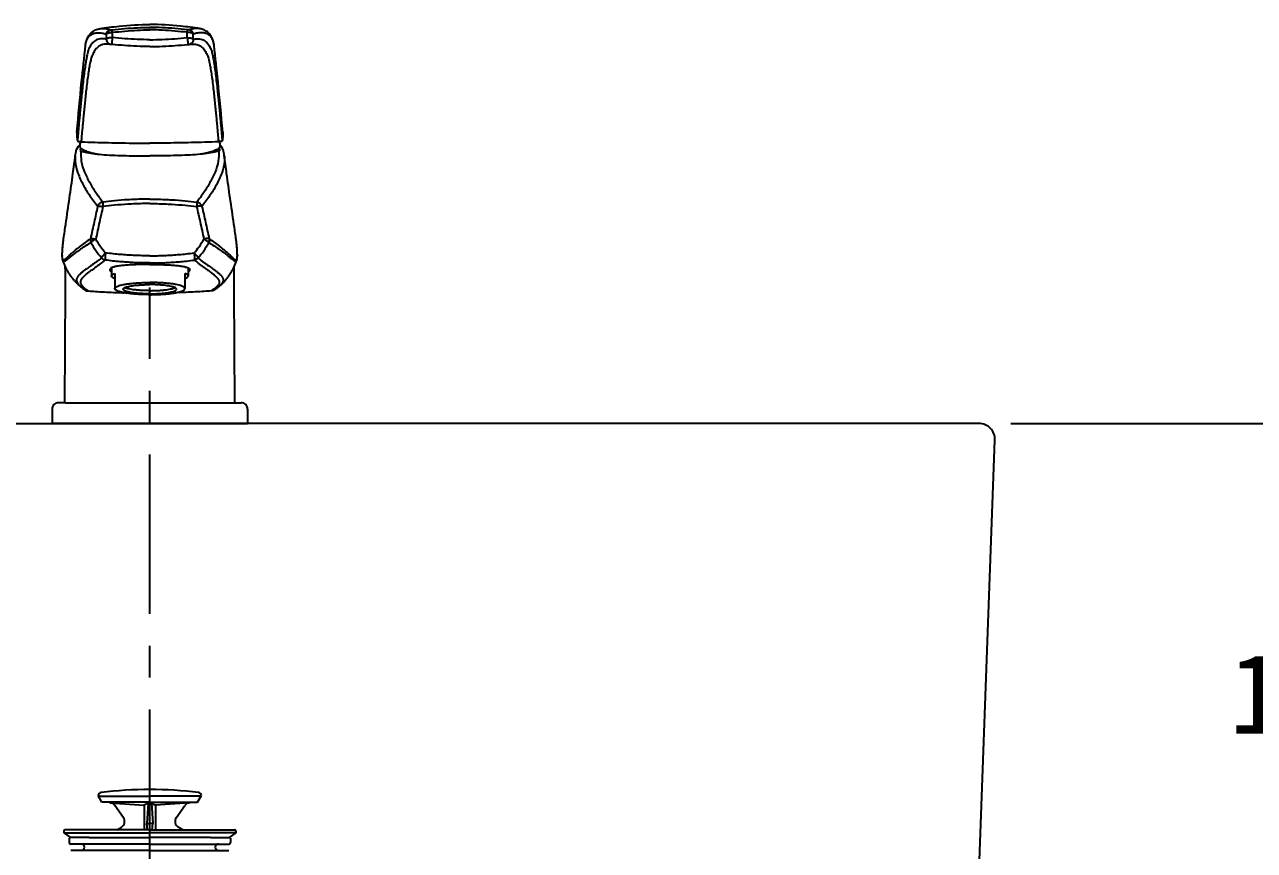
# Model space of a CAD drawing. Extents: x 0 to 3100, y 0 to 2100.
# Drawn here: x 980.3 to 1365.9, y 739.1 to 998.2 of the extents above; entities that cross this region are included whole.
import ezdxf

# ---------------------------------------------------------------- set-up
doc = ezdxf.new("R2010")
doc.units = 0
doc.header["$LTSCALE"] = 20
doc.header["$MEASUREMENT"] = 0
doc.linetypes.add('CENTER', pattern=[2, 1.25, -0.25, 0.25, -0.25])
doc.layers.get('0').update_dxf_attribs({"linetype": 'CONTINUOUS'})
doc.layers.get('DEFPOINTS').update_dxf_attribs({"linetype": 'CONTINUOUS'})
for name, color, linetype in [('1', 1, 'CONTINUOUS'), ('3', 3, 'CONTINUOUS'), ('7', 7, 'CONTINUOUS')]:
    doc.layers.add(name, color=color, linetype=linetype)
doc.dimstyles.get("Standard").update_dxf_attribs({"dimtxt": 2.5, "dimasz": 2, "dimexe": 2, "dimexo": 1, "dimgap": 1.5, "dimtad": 1, "dimdec": 0, "dimlfac": 10, "dimrnd": 0.5, "dimzin": 0, "dimdsep": 46, "dimtxsty": 'Standard', "dimcen": 0, "dimclrt": 2, "dimadec": 0, "dimazin": 0, "dimtfac": 1, "dimtdec": 0, "dimtmove": 0, "dimatfit": 3, "dimfxl": 0, "dimtolj": 1, "dimtzin": 0, "dimarcsym": 0})

# ---------------------------------------------------------------- blocks, each defined once
blk = doc.blocks.new('*D4')
at = {"layer": '7', "color": 3, "lineweight": -2}
for p, q in [((1289.58, 873.02), (1589.16, 873.02)), ((1579.16, 853.02), (1579.16, 515.52)), ((1579.16, 133.02), (1579.16, 470.52)), ((1523.35, 113.02), (1589.16, 113.02))]:
    blk.add_line(p, q, dxfattribs=at)
at = {"layer": '7', "color": 3}
for points in [[(1575.83, 853.02), (1582.5, 853.02), (1579.16, 873.02)], [(1575.83, 133.02), (1582.5, 133.02), (1579.16, 113.02)]]:
    blk.add_solid(points, dxfattribs=at)
at = {"layer": 'DEFPOINTS', "color": 0}
for p in [(1279.58, 873.02, -9.25), (1513.35, 113.02), (1579.16, 113.02)]:
    blk.add_point(p, dxfattribs=at)
at = {"layer": '7', "color": 2, "insert": (1579.16, 493.02), "char_height": 25, "attachment_point": 5}
blk.add_mtext('\\A1;760', dxfattribs=at)
blk = doc.blocks.new('*D6')
at = {"layer": '7', "color": 3, "lineweight": -2}
for p, q in [((1289.58, 873.02), (1469.16, 873.02)), ((1459.16, 853.02), (1459.16, 763.26)), ((1459.16, 643.02), (1459.16, 718.26)), ((1148.72, 623.02), (1469.16, 623.02))]:
    blk.add_line(p, q, dxfattribs=at)
at = {"layer": '7', "color": 3}
for points in [[(1455.83, 853.02), (1462.5, 853.02), (1459.16, 873.02)], [(1455.83, 643.02), (1462.5, 643.02), (1459.16, 623.02)]]:
    blk.add_solid(points, dxfattribs=at)
at = {"layer": 'DEFPOINTS', "color": 0}
for p in [(1279.58, 873.02, -9.25), (1138.72, 623.02), (1459.16, 623.02)]:
    blk.add_point(p, dxfattribs=at)
at = {"layer": '7', "color": 2, "insert": (1459.16, 740.76), "char_height": 25, "attachment_point": 5}
blk.add_mtext('\\A1;250', dxfattribs=at)
blk = doc.blocks.new('*D5')
at = {"layer": '7', "color": 3, "lineweight": -2}
for p, q in [((1289.58, 873.02), (1529.16, 873.02)), ((1519.16, 853.02), (1519.16, 720.52)), ((1519.16, 583.02), (1519.16, 675.52)), ((1067.58, 563.02), (1529.16, 563.02))]:
    blk.add_line(p, q, dxfattribs=at)
at = {"layer": '7', "color": 3}
for points in [[(1515.83, 853.02), (1522.5, 853.02), (1519.16, 873.02)], [(1515.83, 583.02), (1522.5, 583.02), (1519.16, 563.02)]]:
    blk.add_solid(points, dxfattribs=at)
at = {"layer": 'DEFPOINTS', "color": 0}
for p in [(1279.58, 873.02, -9.25), (1057.58, 563.02), (1519.16, 563.02)]:
    blk.add_point(p, dxfattribs=at)
at = {"layer": '7', "color": 2, "insert": (1519.16, 698.02), "char_height": 25, "attachment_point": 5}
blk.add_mtext('\\A1;310', dxfattribs=at)
blk = doc.blocks.new('A$C611D530E')
at = {"color": 7}
for p, q in [((0, 4.48), (0.05, 0)), ((4.19, 6.51), (2, 6.51)), ((4.19, 6.51), (57.14, 6.51)), ((57.14, 6.51), (59.33, 6.51)), ((61.33, 4.48), (61.28, 0))]:
    blk.add_line(p, q, dxfattribs=at)
for centre, start, end in [((2, 4.51), 90, 180.6782), ((59.33, 4.51), 359.3218, 90)]:
    blk.add_arc(centre, 2, start, end, dxfattribs=at)
at = {"layer": '1', "color": 7}
for q in [(0.05, 0), (61.28, 0)]:
    blk.add_line((30.67, 0), q, dxfattribs=at)
at = {"layer": '7', "color": 7}
for p, q in [((10.5, 118.6), (10.53, 118.86)), ((17.86, 119.01), (17.85, 119.01)), ((18.27, 118.95), (18.28, 118.95)), ((43.06, 118.95), (43.06, 118.95)), ((43.48, 119.01), (43.48, 119.01)), ((50.83, 118.6), (50.8, 118.86)), ((7.62, 85.72), (7.62, 85.73)), ((53.72, 85.72), (53.71, 85.73)), ((7.3, 84.08), (7.3, 84.08)), ((54.03, 84.08), (54.03, 84.08)), ((3.62, 57.83), (3.65, 58.03)), ((57.71, 57.83), (57.68, 58.03)), ((3.22, 52.75), (3.22, 52.75)), ((3.4, 51.18), (3.4, 51.19)), ((57.93, 51.18), (57.93, 51.19)), ((58.12, 52.75), (58.12, 52.75)), ((18.67, 48.82), (18.67, 46.27)), ((19.67, 47.1), (19.67, 42.33)), ((41.67, 47.1), (41.67, 42.33)), ((42.67, 48.82), (42.67, 46.27)), ((4.03, 6.51), (4.19, 41.66)), ((57.3, 6.51), (57.14, 41.66))]:
    blk.add_line(p, q, dxfattribs=at)
for points in [[(10.53, 118.86), (10.65, 119.48), (10.81, 120.07), (11.01, 120.63), (11.26, 121.18), (11.57, 121.71), (11.97, 122.23), (12.44, 122.71), (13, 123.13), (13.64, 123.47), (14.36, 123.73), (14.94, 123.86)], [(14.94, 123.86), (15.22, 123.89), (15.82, 123.92), (16.52, 123.88), (17.35, 123.74), (18.36, 123.48)], [(17.08, 122.14), (17.21, 122.62), (17.49, 123.03), (17.89, 123.33), (18.36, 123.48)], [(18.36, 123.48), (18.39, 123.47), (18.45, 123.47), (18.53, 123.48), (18.62, 123.48), (18.73, 123.49), (18.83, 123.51)], [(18.95, 122.72), (18.89, 123.12), (18.85, 123.39), (18.83, 123.51)], [(42.39, 122.72), (42.44, 123.12), (42.48, 123.39), (42.5, 123.51)], [(42.97, 123.48), (42.94, 123.47), (42.88, 123.47), (42.8, 123.48), (42.71, 123.48), (42.61, 123.49), (42.5, 123.51)], [(46.4, 123.86), (46.12, 123.89), (45.52, 123.92), (44.82, 123.88), (43.98, 123.74), (42.97, 123.48)], [(44.26, 122.14), (44.13, 122.62), (43.84, 123.03), (43.45, 123.33), (42.97, 123.48)], [(50.8, 118.86), (50.68, 119.48), (50.53, 120.07), (50.33, 120.63), (50.08, 121.18), (49.76, 121.71), (49.36, 122.23), (48.89, 122.71), (48.33, 123.13), (47.69, 123.47), (46.97, 123.73), (46.4, 123.86)], [(10.54, 118.9), (10.56, 119.02), (10.59, 119.16), (10.62, 119.3), (10.65, 119.45), (10.69, 119.61), (10.74, 119.78), (10.8, 119.95), (10.86, 120.13), (10.94, 120.31), (11.02, 120.49), (11.12, 120.68), (11.23, 120.88), (11.36, 121.08), (11.5, 121.28), (11.68, 121.48), (11.87, 121.68), (12.11, 121.87), (12.37, 122.06), (12.69, 122.23), (13.05, 122.37), (13.47, 122.49), (13.97, 122.57), (14.56, 122.59), (15.26, 122.55), (16.08, 122.4), (17.08, 122.14)], [(17.05, 120.57), (15.96, 120.69), (15.05, 120.64), (14.29, 120.46), (13.64, 120.15), (13.08, 119.74), (12.6, 119.24), (12.18, 118.67), (11.81, 118.05), (11.49, 117.4)], [(17.05, 120.57), (17.07, 120.1), (17.24, 119.67), (17.53, 119.31), (17.92, 119.06), (18.06, 119)], [(17.05, 120.57), (17.06, 121.35), (17.08, 122.14)], [(18.91, 121.04), (18.47, 121.03), (18.06, 120.99), (17.69, 120.92), (17.39, 120.83), (17.17, 120.71), (17.05, 120.57)], [(17.08, 122.14), (17.21, 122.29), (17.44, 122.42), (17.75, 122.54), (18.13, 122.63), (18.53, 122.69), (18.95, 122.72)], [(18.91, 121.04), (18.85, 120.56), (18.8, 120.05), (18.77, 119.59), (18.77, 119.21), (18.79, 118.97), (18.83, 118.88)], [(18.91, 121.04), (18.93, 121.88), (18.95, 122.72)], [(44.26, 122.14), (44.13, 122.29), (43.9, 122.42), (43.58, 122.54), (43.21, 122.63), (42.8, 122.69), (42.39, 122.72)], [(42.42, 121.04), (42.4, 121.88), (42.39, 122.72)], [(42.42, 121.04), (42.86, 121.03), (43.27, 120.99), (43.64, 120.92), (43.94, 120.83), (44.16, 120.71), (44.29, 120.57)], [(42.42, 121.04), (42.48, 120.56), (42.53, 120.05), (42.56, 119.59), (42.57, 119.21), (42.55, 118.97), (42.5, 118.88)], [(44.29, 120.57), (44.26, 120.1), (44.09, 119.67), (43.8, 119.31), (43.42, 119.06), (43.27, 119)], [(50.79, 118.9), (50.77, 119.02), (50.75, 119.16), (50.72, 119.3), (50.68, 119.45), (50.64, 119.61), (50.59, 119.78), (50.53, 119.95), (50.47, 120.13), (50.4, 120.31), (50.31, 120.49), (50.22, 120.68), (50.11, 120.88), (49.98, 121.08), (49.83, 121.28), (49.66, 121.48), (49.46, 121.68), (49.23, 121.87), (48.96, 122.06), (48.65, 122.23), (48.28, 122.37), (47.86, 122.49), (47.36, 122.57), (46.77, 122.59), (46.08, 122.55), (45.25, 122.4), (44.26, 122.14)], [(44.29, 120.57), (44.27, 121.35), (44.26, 122.14)], [(44.29, 120.57), (45.38, 120.69), (46.28, 120.64), (47.05, 120.46), (47.69, 120.15), (48.25, 119.74), (48.73, 119.24), (49.16, 118.67), (49.52, 118.05), (49.84, 117.4)], [(7.82, 91.39), (9.28, 107.21), (10.5, 118.6)], [(11.49, 117.4), (11.35, 117.04), (11.19, 116.46), (10.99, 115.62), (10.76, 114.44), (10.5, 112.84), (10.2, 110.79), (9.89, 108.35), (9.59, 105.7)], [(12.76, 115.8), (12.6, 115.46), (12.41, 114.94), (12.2, 114.18), (11.95, 113.11), (11.67, 111.65), (11.37, 109.78), (11.06, 107.56), (10.77, 105.14)], [(17.85, 119.01), (17.26, 119.05), (16.35, 119.01), (15.58, 118.82), (14.93, 118.52), (14.37, 118.11), (13.88, 117.61), (13.45, 117.05), (13.08, 116.43), (12.76, 115.8)], [(18.28, 118.95), (17.86, 119.01)], [(18.06, 119), (18.27, 118.95)], [(18.83, 118.88), (18.75, 118.89), (18.62, 118.9), (18.52, 118.92), (18.43, 118.93), (18.37, 118.93), (18.32, 118.94), (18.27, 118.95)], [(42.5, 118.88), (42.58, 118.89), (42.71, 118.9), (42.82, 118.92), (42.9, 118.93), (42.96, 118.93), (43.02, 118.94), (43.06, 118.95)], [(43.06, 118.95), (43.48, 119.01)], [(43.27, 119), (43.06, 118.95)], [(43.48, 119.01), (44.07, 119.05), (44.98, 119.01), (45.75, 118.82), (46.41, 118.52), (46.97, 118.11), (47.46, 117.61), (47.88, 117.05), (48.26, 116.43), (48.58, 115.8)], [(48.58, 115.8), (48.74, 115.46), (48.92, 114.94), (49.14, 114.18), (49.38, 113.11), (49.66, 111.65), (49.97, 109.78), (50.28, 107.56), (50.56, 105.14)], [(49.84, 117.4), (49.98, 117.04), (50.15, 116.46), (50.34, 115.62), (50.57, 114.44), (50.84, 112.84), (51.13, 110.79), (51.44, 108.35), (51.75, 105.7)], [(53.52, 91.39), (52.05, 107.21), (50.83, 118.6)], [(9.59, 105.7), (9.34, 103.4), (9.12, 101.2), (8.91, 99.09), (8.72, 97.09), (8.54, 95.19), (8.37, 93.39), (8.22, 91.7), (8.09, 90.11), (7.96, 88.63)], [(10.77, 105.14), (10.53, 102.9), (10.3, 100.74), (10.09, 98.68), (9.9, 96.71), (9.72, 94.84), (9.55, 93.08), (9.4, 91.41), (9.26, 89.84), (9.13, 88.38)], [(50.56, 105.14), (50.81, 102.9), (51.03, 100.74), (51.24, 98.68), (51.44, 96.71), (51.62, 94.84), (51.78, 93.08), (51.93, 91.41), (52.07, 89.84), (52.2, 88.38)], [(51.75, 105.7), (51.99, 103.4), (52.21, 101.2), (52.42, 99.09), (52.62, 97.09), (52.79, 95.19), (52.96, 93.39), (53.11, 91.7), (53.25, 90.11), (53.37, 88.63)], [(7.82, 91.39), (7.8, 91.16), (7.79, 90.89), (7.79, 90.61), (7.79, 90.34), (7.8, 90.06), (7.82, 89.79), (7.84, 89.51), (7.88, 89.22), (7.92, 88.93), (7.96, 88.63)], [(53.52, 91.39), (53.53, 91.16), (53.54, 90.89), (53.55, 90.61), (53.54, 90.34), (53.53, 90.06), (53.51, 89.79), (53.49, 89.51), (53.46, 89.22), (53.42, 88.93), (53.37, 88.63)], [(7.3, 84.08), (7.62, 85.72)], [(7.62, 85.73), (7.66, 85.86), (7.83, 86.29), (8.09, 86.69), (8.37, 87.03), (8.69, 87.33)], [(7.62, 85.73), (7.72, 86.01), (8.11, 86.57), (8.68, 86.97)], [(7.96, 88.63), (8.05, 88.55), (8.3, 88.47), (8.68, 88.42), (9.13, 88.38)], [(8.82, 88.4), (8.67, 87.15)], [(8.67, 87.15), (8.69, 86.9), (8.89, 86.53), (9.29, 86.18), (9.88, 85.83), (10.65, 85.49), (11.27, 85.27)], [(8.99, 86.43), (8.98, 86.42), (8.9, 86.17), (8.82, 85.9), (8.76, 85.6)], [(8.76, 85.6), (8.89, 85.55), (9.03, 85.5)], [(9.03, 85.5), (9.19, 82.31), (10.22, 78.84), (11.82, 75.56), (13.76, 72.45), (15.91, 69.46)], [(11.27, 85.27), (11.61, 85.17), (12.75, 84.86), (14.04, 84.58), (14.51, 84.49)], [(52.3, 85.5), (52.14, 82.31), (51.11, 78.84), (49.52, 75.56), (47.58, 72.45), (45.42, 69.46)], [(50.06, 85.27), (49.72, 85.17), (48.59, 84.86), (47.29, 84.58), (46.83, 84.49)], [(52.66, 87.15), (52.64, 86.9), (52.44, 86.53), (52.05, 86.18), (51.46, 85.83), (50.68, 85.49), (50.06, 85.27)], [(53.37, 88.63), (53.28, 88.55), (53.03, 88.47), (52.66, 88.42), (52.2, 88.38)], [(52.57, 85.6), (52.45, 85.55), (52.3, 85.5)], [(52.35, 86.43), (52.35, 86.42), (52.44, 86.17), (52.51, 85.9), (52.57, 85.6)], [(52.51, 88.4), (52.66, 87.15)], [(53.71, 85.73), (53.67, 85.86), (53.5, 86.29), (53.25, 86.69), (52.96, 87.03), (52.64, 87.33)], [(53.71, 85.73), (53.61, 86.01), (53.22, 86.57), (52.66, 86.97)], [(54.03, 84.08), (53.72, 85.72)], [(3.65, 58.03), (4.3, 62.58), (5.49, 70.74), (6.57, 78.38), (7.3, 84.08)], [(7.3, 84.08), (7.27, 82.29), (8.1, 78.55), (9.77, 74.89), (11.9, 71.41), (14.31, 68.08)], [(54.03, 84.08), (54.07, 82.29), (53.23, 78.55), (51.56, 74.89), (49.43, 71.41), (47.02, 68.08)], [(57.68, 58.03), (57.03, 62.58), (55.84, 70.74), (54.76, 78.38), (54.03, 84.08)], [(14.31, 68.08), (14.56, 68.58), (14.92, 68.99), (15.39, 69.3), (15.91, 69.46)], [(15.91, 69.46), (15.9, 69.27), (15.91, 68.96), (15.94, 68.55), (15.98, 68.07)], [(45.42, 69.46), (45.43, 69.27), (45.42, 68.96), (45.4, 68.55), (45.35, 68.07)], [(47.02, 68.08), (46.78, 68.58), (46.41, 68.99), (45.94, 69.3), (45.42, 69.46)], [(14.31, 68.08), (13.21, 63.2), (12.07, 57.97)], [(15.98, 68.07), (14.87, 63.16), (13.73, 57.87)], [(14.31, 68.08), (14.55, 68.16), (14.94, 68.19), (15.43, 68.16), (15.98, 68.07)], [(47.02, 68.08), (46.78, 68.16), (46.4, 68.19), (45.91, 68.16), (45.35, 68.07)], [(45.35, 68.07), (46.46, 63.16), (47.61, 57.87)], [(47.02, 68.08), (48.12, 63.2), (49.27, 57.97)], [(12.06, 57.95), (10.36, 56.77), (8.83, 55.62), (7.51, 54.56), (6.45, 53.65), (5.6, 52.88), (4.93, 52.25), (4.4, 51.76)], [(12.06, 57.95), (12.04, 57.85), (12.03, 57.78), (12.03, 57.71), (12.03, 57.62), (12.02, 57.53), (12.03, 57.42), (12.04, 57.31), (12.06, 57.18), (12.09, 57.04), (12.14, 56.9), (12.2, 56.74)], [(12.07, 57.97), (12.29, 58.01), (12.67, 58.01), (13.16, 57.96), (13.73, 57.87)], [(13.73, 57.87), (13.19, 57.57), (12.74, 57.26), (12.4, 56.97), (12.21, 56.73)], [(16.79, 53.52), (15.18, 55.47), (13.73, 57.87)], [(44.54, 53.52), (46.15, 55.47), (47.61, 57.87)], [(49.27, 57.97), (49.04, 58.01), (48.66, 58.01), (48.17, 57.96), (47.61, 57.87)], [(47.61, 57.87), (48.14, 57.57), (48.6, 57.26), (48.94, 56.97), (49.13, 56.73)], [(49.27, 57.95), (49.3, 57.85), (49.3, 57.78), (49.3, 57.71), (49.31, 57.62), (49.31, 57.53), (49.31, 57.42), (49.29, 57.31), (49.27, 57.18), (49.24, 57.04), (49.19, 56.9), (49.13, 56.74)], [(49.27, 57.95), (50.97, 56.77), (52.51, 55.62), (53.83, 54.56), (54.89, 53.65), (55.73, 52.88), (56.41, 52.25), (56.94, 51.76)], [(3.22, 52.84), (3.23, 53.47), (3.26, 54.22), (3.32, 55.13), (3.42, 56.2), (3.57, 57.42), (3.62, 57.83)], [(3.22, 52.84), (3.29, 54.74), (3.57, 57.41), (3.62, 57.83)], [(12.2, 56.74), (10.49, 55.69), (8.94, 54.66), (7.61, 53.71), (6.54, 52.89), (5.69, 52.2), (5.01, 51.64), (4.47, 51.21)], [(15.53, 51.96), (13.77, 54.13), (12.21, 56.73)], [(45.8, 51.96), (47.56, 54.13), (49.13, 56.73)], [(49.13, 56.74), (50.84, 55.69), (52.39, 54.66), (53.72, 53.71), (54.79, 52.89), (55.64, 52.2), (56.33, 51.64), (56.86, 51.21)], [(58.11, 52.84), (58.1, 53.47), (58.07, 54.22), (58.01, 55.13), (57.91, 56.2), (57.77, 57.42), (57.71, 57.83)], [(58.12, 52.84), (58.04, 54.74), (57.77, 57.41), (57.71, 57.83)], [(3.23, 52.78), (3.22, 52.84)], [(3.22, 52.84), (3.22, 52.76), (3.22, 52.75)], [(3.22, 52.75), (3.22, 52.84)], [(3.23, 52.29), (3.22, 52.75)], [(3.25, 52.24), (3.24, 52.3), (3.23, 52.49), (3.23, 52.67), (3.23, 52.78)], [(3.4, 51.19), (3.34, 51.37), (3.25, 52.03), (3.23, 52.29)], [(3.32, 51.72), (3.28, 51.91), (3.26, 52.11), (3.25, 52.24)], [(3.41, 51.44), (3.37, 51.54), (3.32, 51.72)], [(4.47, 51.21), (4.32, 51.1), (4.2, 51.02), (4.08, 50.95), (3.98, 50.9), (3.88, 50.86), (3.77, 50.84), (3.66, 50.86), (3.56, 50.91), (3.47, 51.03), (3.4, 51.18)], [(9.36, 42.64), (9.34, 42.66), (8.86, 43.05), (8.33, 43.51), (7.77, 44.05), (7.19, 44.67), (6.6, 45.36), (6.02, 46.12), (5.46, 46.94), (4.93, 47.8), (4.44, 48.72), (3.99, 49.69), (3.57, 50.7), (3.4, 51.18)], [(3.96, 51.4), (3.92, 51.38), (3.82, 51.32), (3.72, 51.28), (3.62, 51.27), (3.52, 51.31), (3.44, 51.4), (3.41, 51.44)], [(4.4, 51.76), (4.25, 51.63), (4.13, 51.53), (4.02, 51.45), (3.96, 51.4)], [(15.53, 51.96), (14.57, 51.19), (13.69, 50.54), (12.9, 49.97), (12.2, 49.48), (11.57, 49.04), (11.01, 48.64), (10.51, 48.29), (10.08, 47.96), (9.69, 47.66), (9.35, 47.39), (9.06, 47.14), (8.8, 46.9), (8.58, 46.69), (8.39, 46.49), (8.24, 46.3), (8.1, 46.13), (7.99, 45.98)], [(16.68, 51.28), (15.72, 50.52), (14.85, 49.86), (14.07, 49.3), (13.38, 48.8), (12.76, 48.35), (12.21, 47.96), (11.72, 47.6), (11.3, 47.27), (10.92, 46.97), (10.58, 46.7), (10.29, 46.44), (10.04, 46.21), (9.83, 46), (9.64, 45.8), (9.48, 45.62), (9.35, 45.46), (9.24, 45.31)], [(16.79, 53.52), (16.34, 53.06), (15.95, 52.62), (15.67, 52.24), (15.53, 51.96)], [(15.53, 51.96), (15.86, 51.65), (16.25, 51.42), (16.68, 51.28)], [(16.79, 53.52), (16.71, 52.93), (16.66, 52.37), (16.64, 51.88), (16.64, 51.5), (16.68, 51.28)], [(30.67, 50.36), (29.06, 50.37), (27.33, 50.41), (25.49, 50.48), (23.51, 50.6), (21.39, 50.76), (19.12, 50.98), (16.68, 51.28)], [(30.67, 52.62), (29.07, 52.63), (27.36, 52.67), (25.53, 52.74), (23.56, 52.86), (21.46, 53.02), (19.21, 53.23), (16.79, 53.52)], [(30.67, 52.62), (32.27, 52.63), (33.98, 52.67), (35.81, 52.74), (37.77, 52.86), (39.87, 53.02), (42.13, 53.23), (44.54, 53.52)], [(30.67, 50.36), (32.28, 50.37), (34, 50.41), (35.85, 50.48), (37.82, 50.6), (39.94, 50.76), (42.22, 50.98), (44.65, 51.28)], [(44.54, 53.52), (44.62, 52.93), (44.67, 52.37), (44.7, 51.88), (44.69, 51.5), (44.65, 51.28)], [(44.54, 53.52), (45, 53.06), (45.38, 52.62), (45.66, 52.24), (45.8, 51.96)], [(45.8, 51.96), (45.47, 51.65), (45.08, 51.42), (44.65, 51.28)], [(44.65, 51.28), (45.61, 50.52), (46.48, 49.86), (47.26, 49.3), (47.95, 48.8), (48.57, 48.35), (49.12, 47.96), (49.61, 47.6), (50.04, 47.27), (50.42, 46.97), (50.75, 46.7), (51.04, 46.44), (51.29, 46.21), (51.51, 46), (51.69, 45.8), (51.85, 45.62), (51.98, 45.46), (52.09, 45.31)], [(45.8, 51.96), (46.76, 51.19), (47.64, 50.54), (48.43, 49.97), (49.14, 49.48), (49.77, 49.04), (50.33, 48.64), (50.82, 48.29), (51.26, 47.96), (51.64, 47.66), (51.98, 47.39), (52.28, 47.14), (52.53, 46.9), (52.75, 46.69), (52.94, 46.49), (53.1, 46.3), (53.23, 46.13), (53.34, 45.98)], [(51.97, 42.64), (51.99, 42.66), (52.47, 43.05), (53, 43.51), (53.56, 44.05), (54.14, 44.67), (54.73, 45.36), (55.31, 46.12), (55.87, 46.94), (56.4, 47.8), (56.89, 48.72), (57.35, 49.69), (57.76, 50.7), (57.93, 51.18)], [(56.86, 51.21), (57.01, 51.1), (57.14, 51.02), (57.25, 50.95), (57.35, 50.9), (57.46, 50.86), (57.56, 50.84), (57.67, 50.86), (57.78, 50.91), (57.86, 51.03), (57.93, 51.18)], [(56.94, 51.76), (57.08, 51.63), (57.2, 51.53), (57.31, 51.45), (57.38, 51.4)], [(57.38, 51.4), (57.41, 51.38), (57.51, 51.32), (57.61, 51.28), (57.72, 51.27), (57.81, 51.31), (57.9, 51.4), (57.92, 51.44)], [(57.92, 51.44), (57.97, 51.54), (58.02, 51.72)], [(57.93, 51.19), (57.99, 51.37), (58.09, 52.03), (58.1, 52.29)], [(58.02, 51.72), (58.05, 51.91), (58.07, 52.11), (58.09, 52.24)], [(58.09, 52.24), (58.09, 52.3), (58.1, 52.49), (58.11, 52.67), (58.11, 52.78)], [(58.1, 52.29), (58.12, 52.75)], [(58.11, 52.78), (58.11, 52.84)], [(58.11, 52.84), (58.12, 52.76), (58.12, 52.75)], [(58.12, 52.75), (58.12, 52.84)], [(4.19, 41.66), (4.2, 43.38), (4.2, 45.41), (4.19, 47.31), (4.17, 49.07), (4.17, 49.29)], [(30.67, 49.89), (28.5, 49.87), (26.33, 49.83), (24.31, 49.74), (22.58, 49.62), (21.11, 49.45), (19.84, 49.22), (18.89, 48.93), (18.33, 48.58), (18.17, 48.23)], [(18.17, 48.23), (18.17, 48.18), (18.45, 47.74), (18.66, 47.57)], [(18.67, 46.27), (18.69, 46.39), (18.85, 46.64), (19.18, 46.87), (19.67, 47.1)], [(30.67, 49.89), (32.83, 49.87), (35.01, 49.83), (37.02, 49.74), (38.75, 49.62), (40.22, 49.45), (41.49, 49.22), (42.44, 48.93), (43, 48.58), (43.16, 48.23)], [(42.66, 46.27), (42.65, 46.39), (42.48, 46.64), (42.15, 46.87), (41.67, 47.1)], [(43.16, 48.23), (43.16, 48.18), (42.88, 47.74), (42.67, 47.57)], [(57.14, 41.66), (57.14, 43.38), (57.14, 45.41), (57.14, 47.31), (57.16, 49.07), (57.17, 49.29)], [(7.75, 45.5), (7.68, 45.21), (7.68, 44.87), (7.77, 44.48), (7.97, 44.07), (8.27, 43.66), (8.64, 43.26), (9.07, 42.87), (9.36, 42.64)], [(7.85, 45.74), (7.75, 45.5)], [(7.97, 45.94), (7.85, 45.74)], [(7.99, 45.98), (7.98, 45.96), (7.97, 45.94)], [(9.22, 45.27), (9.1, 45.08), (8.99, 44.85), (8.91, 44.6), (8.89, 44.29), (8.95, 43.94), (9.13, 43.58), (9.4, 43.21), (9.51, 43.09)], [(9.24, 45.31), (9.23, 45.29), (9.22, 45.27)], [(9.36, 42.64), (9.51, 42.53), (9.9, 42.24), (10, 42.16)], [(9.51, 43.09), (9.76, 42.84), (9.89, 42.72)], [(9.89, 42.72), (10.02, 42.61)], [(10.02, 42.61), (10.16, 42.49)], [(10.16, 42.49), (10.17, 42.48)], [(10.17, 42.48), (10.44, 42.27)], [(19.67, 45.44), (19.18, 45.67), (18.85, 45.9), (18.69, 46.15), (18.67, 46.27)], [(22.32, 42.13), (22.4, 42.34), (22.65, 42.54), (23.07, 42.74), (23.64, 42.92), (24.36, 43.08), (25.2, 43.23), (26.15, 43.35), (27.2, 43.45), (28.31, 43.53), (29.48, 43.57), (30.67, 43.58)], [(30.67, 41.67), (29.42, 41.69), (28.21, 41.73), (27.04, 41.81), (25.96, 41.92), (24.99, 42.06), (24.14, 42.21), (23.44, 42.39), (22.89, 42.59), (22.81, 42.63)], [(39.02, 42.13), (38.93, 42.34), (38.68, 42.54), (38.26, 42.74), (37.69, 42.92), (36.98, 43.08), (36.13, 43.23), (35.18, 43.35), (34.14, 43.45), (33.02, 43.53), (31.85, 43.57), (30.67, 43.58)], [(30.67, 41.67), (31.91, 41.69), (33.13, 41.73), (34.29, 41.81), (35.37, 41.92), (36.35, 42.06), (37.19, 42.21), (37.9, 42.39), (38.44, 42.59), (38.52, 42.63)], [(41.67, 45.44), (42.15, 45.67), (42.48, 45.9), (42.65, 46.15), (42.66, 46.27)], [(51.16, 42.48), (50.9, 42.27)], [(51.17, 42.49), (51.16, 42.48)], [(51.31, 42.61), (51.17, 42.49)], [(51.45, 42.72), (51.31, 42.61)], [(51.97, 42.64), (51.83, 42.53), (51.43, 42.24), (51.33, 42.16)], [(51.82, 43.09), (51.58, 42.84), (51.45, 42.72)], [(52.11, 45.27), (52.23, 45.08), (52.34, 44.85), (52.42, 44.6), (52.45, 44.29), (52.38, 43.94), (52.2, 43.58), (51.93, 43.21), (51.82, 43.09)], [(53.58, 45.5), (53.65, 45.21), (53.65, 44.87), (53.56, 44.48), (53.36, 44.07), (53.07, 43.66), (52.69, 43.26), (52.26, 42.87), (51.97, 42.64)], [(52.09, 45.31), (52.1, 45.29), (52.11, 45.27)], [(53.34, 45.98), (53.35, 45.96), (53.36, 45.94)], [(53.36, 45.94), (53.48, 45.74)], [(53.48, 45.74), (53.58, 45.5)], [(10, 42.16), (10.01, 42.15)], [(10.01, 42.15), (10.12, 42.08)], [(10.12, 42.08), (10.21, 42.01)], [(10.28, 41.96), (10.21, 42.01)], [(10.27, 41.96), (10.28, 41.96)], [(10.28, 41.95), (10.38, 41.89)], [(10.28, 41.95), (10.31, 41.93), (10.33, 41.92)], [(10.33, 41.92), (10.34, 41.91)], [(10.34, 41.91), (10.44, 41.85)], [(10.44, 42.27), (10.57, 42.17), (10.94, 41.9), (11.24, 41.68)], [(10.44, 41.85), (10.65, 41.74), (11, 41.63), (11.36, 41.59)], [(11.24, 41.68), (11.28, 41.66), (11.31, 41.63)], [(11.31, 41.63), (11.34, 41.61), (11.36, 41.59)], [(11.36, 41.59), (13.6, 41.44), (16.44, 41.28), (19.28, 41.14), (22.13, 41.04), (22.63, 41.02)], [(20.19, 41.75), (20.11, 41.79), (19.78, 42.06), (19.67, 42.33)], [(30.67, 40.68), (29.48, 40.7), (28.31, 40.74), (27.2, 40.82), (26.15, 40.91), (25.2, 41.04), (24.36, 41.18), (23.64, 41.35), (23.07, 41.53), (22.65, 41.73), (22.4, 41.93), (22.32, 42.13)], [(30.67, 40.68), (31.85, 40.7), (33.02, 40.74), (34.14, 40.82), (35.18, 40.91), (36.13, 41.04), (36.98, 41.18), (37.69, 41.35), (38.26, 41.53), (38.68, 41.73), (38.93, 41.93), (39.02, 42.13)], [(49.97, 41.59), (47.74, 41.44), (44.9, 41.28), (42.05, 41.14), (39.21, 41.04), (38.7, 41.02)], [(41.14, 41.75), (41.22, 41.79), (41.55, 42.06), (41.67, 42.33)], [(50.9, 41.85), (50.68, 41.74), (50.34, 41.63), (49.97, 41.59)], [(50.02, 41.63), (50, 41.61), (49.97, 41.59)], [(50.09, 41.68), (50.06, 41.66), (50.02, 41.63)], [(50.9, 42.27), (50.76, 42.17), (50.39, 41.9), (50.09, 41.68)], [(51, 41.91), (50.9, 41.85)], [(51.05, 41.95), (50.95, 41.89)], [(51.01, 41.92), (51, 41.91)], [(51.05, 41.95), (51.02, 41.93), (51.01, 41.92)], [(51.05, 41.96), (51.12, 42.01)], [(51.06, 41.96), (51.05, 41.96)], [(51.22, 42.08), (51.12, 42.01)], [(51.32, 42.15), (51.22, 42.08)], [(51.33, 42.16), (51.32, 42.15)]]:
    blk.add_spline(points, degree=3, dxfattribs=at)
for points, knots in [([(14.94, 123.86), (16.96, 124.15), (22.17, 124.91), (27.44, 125.15), (30.67, 125.15)], [0, 0, 0, 0, 6.131256, 15.794283, 15.794283, 15.794283, 15.794283]), ([(18.83, 123.51), (21.46, 123.77), (25.4, 124.17), (29.35, 124.26), (30.67, 124.26)], [0, 0, 0, 0, 7.927907, 11.861701, 11.861701, 11.861701, 11.861701]), ([(18.95, 122.72), (21.55, 122.99), (25.45, 123.39), (29.37, 123.49), (30.67, 123.49)], [0, 0, 0, 0, 7.85257, 11.747871, 11.747871, 11.747871, 11.747871]), ([(46.4, 123.86), (44.37, 124.15), (39.16, 124.91), (33.89, 125.15), (30.67, 125.15)], [0, 0, 0, 0, 6.131256, 15.794283, 15.794283, 15.794283, 15.794283]), ([(42.5, 123.51), (39.87, 123.77), (35.93, 124.17), (31.98, 124.26), (30.67, 124.26)], [0, 0, 0, 0, 7.927907, 11.861701, 11.861701, 11.861701, 11.861701]), ([(42.39, 122.72), (39.78, 122.99), (35.88, 123.39), (31.97, 123.49), (30.67, 123.49)], [0, 0, 0, 0, 7.85257, 11.747871, 11.747871, 11.747871, 11.747871]), ([(30.67, 120.4), (29.36, 120.4), (25.43, 120.48), (21.52, 120.81), (18.91, 121.04)], [11.772037, 11.772037, 11.772037, 11.772037, 15.692067, 23.544062, 23.544062, 23.544062, 23.544062]), ([(30.67, 120.4), (31.97, 120.4), (35.9, 120.48), (39.81, 120.81), (42.42, 121.04)], [11.772037, 11.772037, 11.772037, 11.772037, 15.692067, 23.544062, 23.544062, 23.544062, 23.544062]), ([(30.67, 118.24), (29.32, 118.24), (25.37, 118.33), (21.43, 118.66), (18.83, 118.88)], [11.85672, 11.85672, 11.85672, 11.85672, 15.886119, 23.713436, 23.713436, 23.713436, 23.713436]), ([(30.67, 118.24), (32.01, 118.24), (35.96, 118.33), (39.9, 118.66), (42.5, 118.88)], [11.85672, 11.85672, 11.85672, 11.85672, 15.886119, 23.713436, 23.713436, 23.713436, 23.713436]), ([(9.03, 85.5), (9.65, 85.32), (11.08, 84.9), (13.55, 84.57), (16.49, 84.3), (19.79, 84.13), (23.31, 84.02), (26.96, 83.96), (29.43, 83.95), (30.67, 83.95)], [0, 0, 0, 0, 1.934092, 4.457831, 7.460022, 10.80361, 14.360842, 18.033797, 21.754691, 21.754691, 21.754691, 21.754691]), ([(9.13, 88.38), (11.98, 88.28), (17.71, 88.08), (24.89, 87.97), (29.22, 87.96), (30.67, 87.96)], [0, 0, 0, 0, 8.545512, 17.204181, 21.539958, 21.539958, 21.539958, 21.539958]), ([(52.2, 88.38), (49.35, 88.28), (43.62, 88.08), (36.44, 87.97), (32.11, 87.96), (30.67, 87.96)], [0, 0, 0, 0, 8.545512, 17.204181, 21.539958, 21.539958, 21.539958, 21.539958]), ([(52.3, 85.5), (51.68, 85.32), (50.26, 84.9), (47.78, 84.57), (44.84, 84.3), (41.54, 84.13), (38.02, 84.02), (34.37, 83.96), (31.91, 83.95), (30.67, 83.95)], [0, 0, 0, 0, 1.934092, 4.457831, 7.460022, 10.80361, 14.360842, 18.033797, 21.754691, 21.754691, 21.754691, 21.754691]), ([(30.67, 70.39), (29.89, 70.39), (27.59, 70.36), (23.88, 70.22), (19.74, 69.91), (17.13, 69.6), (15.91, 69.46)], [14.791139, 14.791139, 14.791139, 14.791139, 17.133817, 21.69071, 25.914078, 29.582266, 29.582266, 29.582266, 29.582266]), ([(30.67, 70.39), (31.45, 70.39), (33.75, 70.36), (37.45, 70.22), (41.59, 69.91), (44.21, 69.6), (45.42, 69.46)], [14.791139, 14.791139, 14.791139, 14.791139, 17.133817, 21.69071, 25.914078, 29.582266, 29.582266, 29.582266, 29.582266]), ([(30.67, 68.99), (29.89, 68.99), (27.6, 68.97), (23.91, 68.82), (19.79, 68.51), (17.19, 68.21), (15.98, 68.07)], [14.721709, 14.721709, 14.721709, 14.721709, 17.0531, 21.58821, 25.79183, 29.443406, 29.443406, 29.443406, 29.443406]), ([(30.67, 68.99), (31.44, 68.99), (33.73, 68.97), (37.42, 68.82), (41.54, 68.51), (44.14, 68.21), (45.35, 68.07)], [14.721709, 14.721709, 14.721709, 14.721709, 17.0531, 21.58821, 25.79183, 29.443406, 29.443406, 29.443406, 29.443406]), ([(19.67, 42.33), (19.7, 42.43), (19.77, 42.66), (20.17, 42.91), (20.71, 43.16), (21.47, 43.39), (22.4, 43.6), (23.51, 43.79), (24.76, 43.95), (26.13, 44.08), (27.59, 44.17), (29.11, 44.23), (30.14, 44.24), (30.67, 44.24)], [0, 0, 0, 0, 0.293995, 0.720863, 1.325862, 2.115144, 3.08066, 4.207045, 5.474035, 6.857697, 8.331285, 9.865974, 11.431552, 11.431552, 11.431552, 11.431552]), ([(41.67, 42.33), (41.64, 42.43), (41.57, 42.66), (41.17, 42.91), (40.62, 43.16), (39.86, 43.39), (38.93, 43.6), (37.82, 43.79), (36.58, 43.95), (35.21, 44.08), (33.75, 44.17), (32.22, 44.23), (31.19, 44.24), (30.67, 44.24)], [0, 0, 0, 0, 0.293995, 0.720863, 1.325862, 2.115144, 3.08066, 4.207045, 5.474035, 6.857697, 8.331285, 9.865974, 11.431552, 11.431552, 11.431552, 11.431552]), ([(30.67, 40.42), (30.14, 40.42), (29.11, 40.43), (27.59, 40.49), (26.13, 40.58), (24.76, 40.71), (23.51, 40.87), (22.4, 41.06), (21.47, 41.27), (20.74, 41.49), (20.35, 41.67), (20.19, 41.75)], [10.619254, 10.619254, 10.619254, 10.619254, 12.184832, 13.71952, 15.193108, 16.576771, 17.843761, 18.970146, 19.935662, 20.724943, 21.238495, 21.238495, 21.238495, 21.238495]), ([(30.67, 40.42), (31.19, 40.42), (32.22, 40.43), (33.75, 40.49), (35.21, 40.58), (36.58, 40.71), (37.82, 40.87), (38.93, 41.06), (39.87, 41.27), (40.59, 41.49), (40.99, 41.67), (41.14, 41.75)], [10.619254, 10.619254, 10.619254, 10.619254, 12.184832, 13.71952, 15.193108, 16.576771, 17.843761, 18.970146, 19.935662, 20.724943, 21.238495, 21.238495, 21.238495, 21.238495])]:
    blk.add_open_spline(points, degree=3, knots=knots, dxfattribs=at)
blk = doc.blocks.new('*D60')
at = {"color": 3, "lineweight": -2}
for p, q in [((1289.58, 873.02), (1393.54, 873.02)), ((1383.54, 853.02), (1383.54, 810.52)), ((1383.54, 723.02), (1383.54, 765.52)), ((1060.13, 703.02), (1393.54, 703.02))]:
    blk.add_line(p, q, dxfattribs=at)
at = {"color": 3}
for points in [[(1380.2, 853.02), (1386.87, 853.02), (1383.54, 873.02)], [(1380.2, 723.02), (1386.87, 723.02), (1383.54, 703.02)]]:
    blk.add_solid(points, dxfattribs=at)
at = {"layer": 'DEFPOINTS', "color": 0}
for p in [(1279.58, 873.02), (1050.13, 703.02), (1383.54, 703.02)]:
    blk.add_point(p, dxfattribs=at)
at = {"color": 2, "insert": (1383.54, 788.02), "char_height": 25, "attachment_point": 5}
blk.add_mtext('\\A1;170', dxfattribs=at)

msp = doc.modelspace()

# ---------------------------------------------------------------- linework, layer by layer
at = {"layer": '3', "color": 7}
for p, q in [((759.58, 873.02, -9.25), (1019.58, 873.02, -9.25)), ((759.58, 873.02, -9.25), (1019.58, 873.02, -9.25)), ((1279.58, 873.02, -9.25), (1019.58, 873.02, -9.25)), ((1279.58, 873.02, -9.25), (1019.58, 873.02, -9.25)), ((1279.69, 735.9, -9.25), (1284.58, 867.83, -9.25)), ((1279.69, 735.9, -9.25), (1284.58, 867.83, -9.25)), ((1284.58, 867.92, -9.25), (1284.58, 868.02, -9.25)), ((1284.58, 867.92, -9.25), (1284.58, 868.02, -9.25))]:
    msp.add_line(p, q, dxfattribs=at)
at = {"layer": '3'}
for p, q in [((1004.58, 754.21), (1003.35, 756.34)), ((1003.47, 756.14), (1019.58, 756.14)), ((1035.7, 756.14), (1019.58, 756.14)), ((1034.58, 754.21), (1035.81, 756.34)), ((1019.58, 754.21), (1004.58, 754.21)), ((1007.1, 754.03), (1017.83, 753.32)), ((1011.31, 749.33), (1008.59, 753.18)), ((1019.58, 754.21), (1017.83, 753.32)), ((1017.83, 753.32), (1017.83, 745.61)), ((1019.06, 753.95), (1018.63, 747.54)), ((1019.58, 754.21), (1021.33, 753.32)), ((1019.58, 754.21), (1034.58, 754.21)), ((1020.1, 753.95), (1020.53, 747.54)), ((1032.07, 754.03), (1021.33, 753.32)), ((1021.33, 753.32), (1021.33, 745.61)), ((1027.86, 749.33), (1030.57, 753.18)), ((992.58, 745.21), (992.58, 744.61)), ((992.58, 744.61), (994.72, 743.11)), ((992.58, 744.61), (1019.58, 744.61)), ((1002.28, 745.61), (992.98, 745.61)), ((1019.58, 745.61), (1002.28, 745.61)), ((1009.22, 745.61), (1010.67, 746.45)), ((1018.83, 745.61), (1018.63, 747.56)), ((1018.63, 747.56), (1019.58, 747.56)), ((1020.53, 747.56), (1019.58, 747.56)), ((1019.58, 745.61), (1036.88, 745.61)), ((1046.58, 744.61), (1019.58, 744.61)), ((1020.33, 745.61), (1020.53, 747.56)), ((1029.94, 745.61), (1028.49, 746.45)), ((1036.88, 745.61), (1046.18, 745.61)), ((1046.58, 744.61), (1044.44, 743.11)), ((1046.58, 745.21), (1046.58, 744.61)), ((994.28, 742.91), (994.28, 741.61)), ((1000.58, 743.11), (994.48, 743.11)), ((1019.58, 741.11), (994.78, 741.11)), ((1000.58, 743.11), (1019.58, 743.11)), ((1038.58, 743.11), (1019.58, 743.11)), ((1019.58, 741.11), (1044.38, 741.11)), ((1038.58, 743.11), (1044.68, 743.11)), ((1044.88, 742.91), (1044.88, 741.61)), ((1019.58, 739.11), (994.78, 739.11)), ((1019.58, 739.11), (1044.38, 739.11))]:
    msp.add_line(p, q, dxfattribs=at)
at = {"layer": '3', "color": 7}
msp.add_arc((1279.58, 868.02, -9.25), 5, 357.8774, 90, dxfattribs=at)
msp.add_arc((1279.58, 868.02, -9.25), 5, 357.8774, 90, dxfattribs=at)
at = {"layer": '3'}
for centre, radius, start, end in [((1004.43, 756.14), 1.1, 97.3204, 169.4262), ((1019.58, 638.21), 120, 90, 97.3204), ((1019.58, 638.21), 120, 82.6796, 90), ((1034.73, 756.14), 1.1, 10.5738, 82.6796), ((1006.95, 752.03), 2, 35.2023, 86.2618), ((1032.21, 752.03), 2, 93.7382, 144.7977), ((1009.67, 748.18), 2, 300, 35.2023), ((1029.49, 748.18), 2, 144.7977, 240), ((992.98, 745.21), 0.4, 90, 180), ((1046.18, 745.21), 0.4, 0, 90), ((994.48, 742.91), 0.2, 90, 180), ((994.78, 741.61), 0.5, 180, 270), ((998.08, 740.11), 1, 270, 90), ((1041.08, 740.11), 1, 90, 270), ((1044.38, 741.61), 0.5, 270, 0), ((1044.68, 742.91), 0.2, 0, 90)]:
    msp.add_arc(centre, radius, start, end, dxfattribs=at)
at = {"layer": '7', "color": 2, "linetype": 'CENTER', "ltscale": 2}
msp.add_line((1019.58, 413.32), (1019.58, 915.65), dxfattribs=at)

# ---------------------------------------------------------------- block references
at = {"layer": '1'}
msp.add_blockref('A$C611D530E', (988.91, 873.02, -9.25), dxfattribs=at)

# ---------------------------------------------------------------- dimensions: what is measured, and where the dimension line sits
dim = msp.add_linear_dim(base=(1383.54, 703.02, -9.25), p1=(1279.58, 873.02, -9.25), p2=(1050.13, 703.02, -9.25), angle=90, dimstyle='Standard', override={"dimtxt": 25, "dimasz": 20, "dimexe": 10, "dimexo": 10, "dimgap": 10, "dimtih": 1, "dimtoh": 1, "dimlfac": 1, "dimzin": 8, "dimclrd": 3, "dimclre": 3})
dim.commit()
dim.dimension.update_dxf_attribs({"geometry": '*D60', "text_midpoint": (1383.54, 788.02, -9.25)})
at = {"layer": '7'}
for base, p2, picture, middle in [((1519.16, 563.02), (1057.58, 563.02), '*D5', (1519.16, 698.02)), ((1459.16, 623.02), (1138.72, 623.02), '*D6', (1459.16, 740.76))]:
    dim = msp.add_linear_dim(base=base, p1=(1279.58, 873.02, -9.25), p2=p2, angle=90, dimstyle='Standard', override={"dimtxt": 25, "dimasz": 20, "dimexe": 10, "dimexo": 10, "dimgap": 10, "dimtih": 1, "dimtoh": 1, "dimlfac": 1, "dimzin": 8, "dimclrd": 3, "dimclre": 3}, dxfattribs=at)
    dim.commit()
    dim.dimension.update_dxf_attribs({"geometry": picture, "text_midpoint": middle, "dimtype": 160})
dim = msp.add_linear_dim(base=(1579.16, 113.02), p1=(1279.58, 873.02, -9.25), p2=(1513.35, 113.02), angle=90, dimstyle='Standard', override={"dimtxt": 25, "dimasz": 20, "dimexe": 10, "dimexo": 10, "dimgap": 10, "dimtih": 1, "dimtoh": 1, "dimlfac": 1, "dimzin": 8, "dimclrd": 3, "dimclre": 3}, dxfattribs=at)
dim.commit()
dim.dimension.update_dxf_attribs({"geometry": '*D4', "text_midpoint": (1579.16, 493.02)})

doc.saveas('drawing.dxf')
